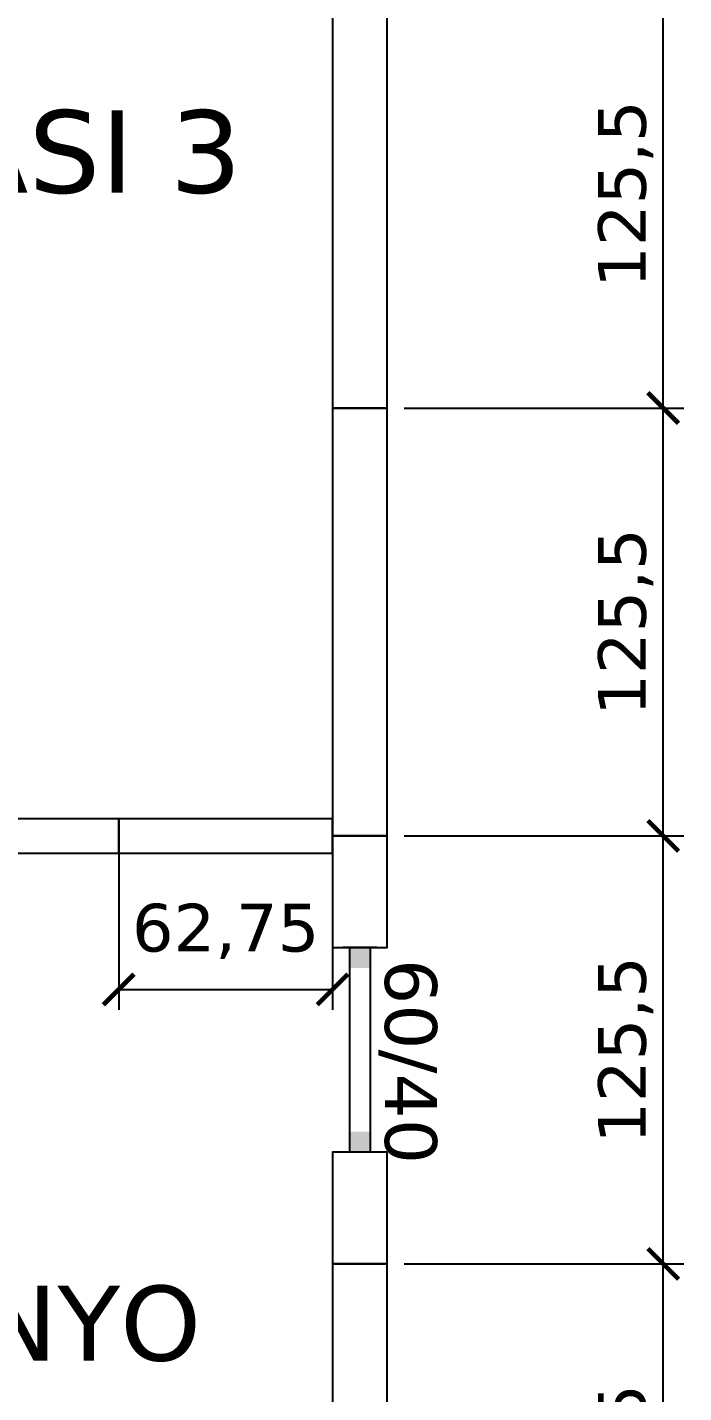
# Model space of a CAD drawing. Header units: centimetres. Extents: x -135 to 5324, y -1304 to 1609.
# Drawn here: x 2517.4 to 2710, y 723.2 to 1123.7 of the extents above; entities that cross this region are included whole.
import ezdxf
from ezdxf.enums import TextEntityAlignment as Align

# ---------------------------------------------------------------- set-up
doc = ezdxf.new("R2010")
doc.units = ezdxf.units.CM
for name, color, linetype in [('DIS_DUVAR_160', 30, 'Continuous'), ('IC_DUVAR_100', 30, 'Continuous'), ('ODA_ADLARI', 7, 'Continuous'), ('OLCULER', 7, 'Continuous'), ('OZEL_PANEL_OLCU_CM', 3, 'Continuous'), ('PENCERE', 10, 'Continuous')]:
    doc.layers.add(name, color=color, linetype=linetype)
doc.styles.add('PORTMAN', font='DejaVuSans.ttf')
doc.styles.get("Standard").update_dxf_attribs({"font": 'DejaVuSans.ttf'})
doc.dimstyles.new('PORTMAN', dxfattribs={"dimtxt": 14, "dimasz": 9, "dimexe": 6, "dimexo": 5, "dimgap": 4, "dimtad": 1, "dimtxsty": 'PORTMAN', "dimblk": 'ARCHTICK', "dimcen": 2.5, "dimazin": 3, "dimtfac": 0.5, "dimtmove": 2, "dimatfit": 3})

# ---------------------------------------------------------------- blocks, each defined once
blk = doc.blocks.new('BOM_I14_1255p0_IC_DOLU')
blk.add_lwpolyline([(0, 0), (10, 0), (10, 125.5), (0, 125.5)], close=True)
blk = doc.blocks.new('BOM_I13_627p5_IC_DOLU')
blk.add_lwpolyline([(0, 0), (10, 0), (10, 62.75), (0, 62.75)], close=True)
blk = doc.blocks.new('BOM_D09_1255p0_DIS_DOLU')
blk.add_lwpolyline([(0, 0), (16, 0), (16, 125.5), (0, 125.5)], close=True)
blk = doc.blocks.new('kaynak-pencere-6040')
at = {"layer": 'PENCERE', "color": 1}
for p, q in [((53375.86, 7992.28), (53385.86, 7992.28)), ((53377.86, 7932.28), (53377.86, 7992.28)), ((53383.86, 7932.28), (53383.86, 7992.28)), ((53375.86, 7932.28), (53385.86, 7932.28))]:
    blk.add_line(p, q, dxfattribs=at)
for points in [[(53377.86, 7992.28), (53377.86, 7986.28), (53383.86, 7992.28), (53383.86, 7986.28)], [(53377.86, 7932.28), (53377.86, 7938.28), (53383.86, 7932.28), (53383.86, 7938.28)]]:
    blk.add_solid(points, dxfattribs=at)
at = {"layer": 'PENCERE', "color": 0, "lineweight": 25}
blk.add_text('60/40', height=15.217, rotation=90, dxfattribs=at).set_placement((53373.47, 7935.61))
blk = doc.blocks.new('BOM_P03_PENCERE_600x400')
at = {"layer": 'PENCERE'}
blk.add_blockref('kaynak-pencere-6040', (0, 0), dxfattribs=at)
blk = doc.blocks.new('BOM_D13_1255p0_DIS_P03')
for points in [[(0, 92.75), (16, 92.75), (16, 125.5), (0, 125.5)], [(0, 0), (16, 0), (16, 32.75), (0, 32.75)]]:
    blk.add_lwpolyline(points, close=True)
at = {"layer": 'PENCERE'}
blk.add_blockref('BOM_P03_PENCERE_600x400', (-53372.862, -7899.528), dxfattribs=at)
blk = doc.blocks.new('_ARCHTICK')
at = {"color": 0, "linetype": 'BYBLOCK', "const_width": 0.15}
blk.add_lwpolyline([(-0.5, -0.5), (0.5, 0.5)], dxfattribs=at)

msp = doc.modelspace()

# ---------------------------------------------------------------- block references
at = {"layer": 'DIS_DUVAR_160'}
for p in [(2607, 1012), (2607, 886.5), (2607, 635.5)]:
    msp.add_blockref('BOM_D09_1255p0_DIS_DOLU', p, dxfattribs=at)
at = {"layer": 'DIS_DUVAR_160', "rotation": 180}
msp.add_blockref('BOM_D13_1255p0_DIS_P03', (2623, 886.5), dxfattribs=at)
at = {"layer": 'IC_DUVAR_100', "rotation": 270}
for name, p in [('BOM_I14_1255p0_IC_DOLU', (2418.75, 891.5)), ('BOM_I13_627p5_IC_DOLU', (2544.25, 891.5))]:
    msp.add_blockref(name, p, dxfattribs=at)

# ---------------------------------------------------------------- texts
at = {"layer": 'ODA_ADLARI', "style": 'PORTMAN'}
for s, height, p in [('YATAK ODASI 3', 24.227263, (2452.625, 1087.25)), ('BANYO', 22, (2515.375, 743.625))]:
    msp.add_text(s, height=height, dxfattribs=at).set_placement(p, align=Align.MIDDLE_CENTER)

# ---------------------------------------------------------------- dimensions: what is measured, and where the dimension line sits
at = {"layer": 'OLCULER'}
for base, p1, p2 in [((2704, 1012), (2623, 1012), (2623, 1137.5)), ((2704, 886.5), (2623, 886.5), (2623, 1012)), ((2704, 761), (2623, 761), (2623, 886.5)), ((2704, 635.5), (2623, 635.5), (2623, 761))]:
    msp.add_linear_dim(base=base, p1=p1, p2=p2, angle=90, dimstyle='PORTMAN', override={"dimtxt": 14, "dimasz": 9, "dimexe": 6, "dimexo": 5, "dimdec": 2, "dimzin": 8, "dimdsep": 44}, dxfattribs=at).render()
at = {"layer": 'OZEL_PANEL_OLCU_CM'}
msp.add_linear_dim(base=(2544.25, 841.5), p1=(2544.25, 891.5), p2=(2607, 891.5), dimstyle='PORTMAN', override={"dimtxt": 14, "dimasz": 9, "dimexe": 6, "dimexo": 5, "dimdec": 2, "dimzin": 8, "dimdsep": 44}, dxfattribs=at).render()

doc.saveas('drawing.dxf')
